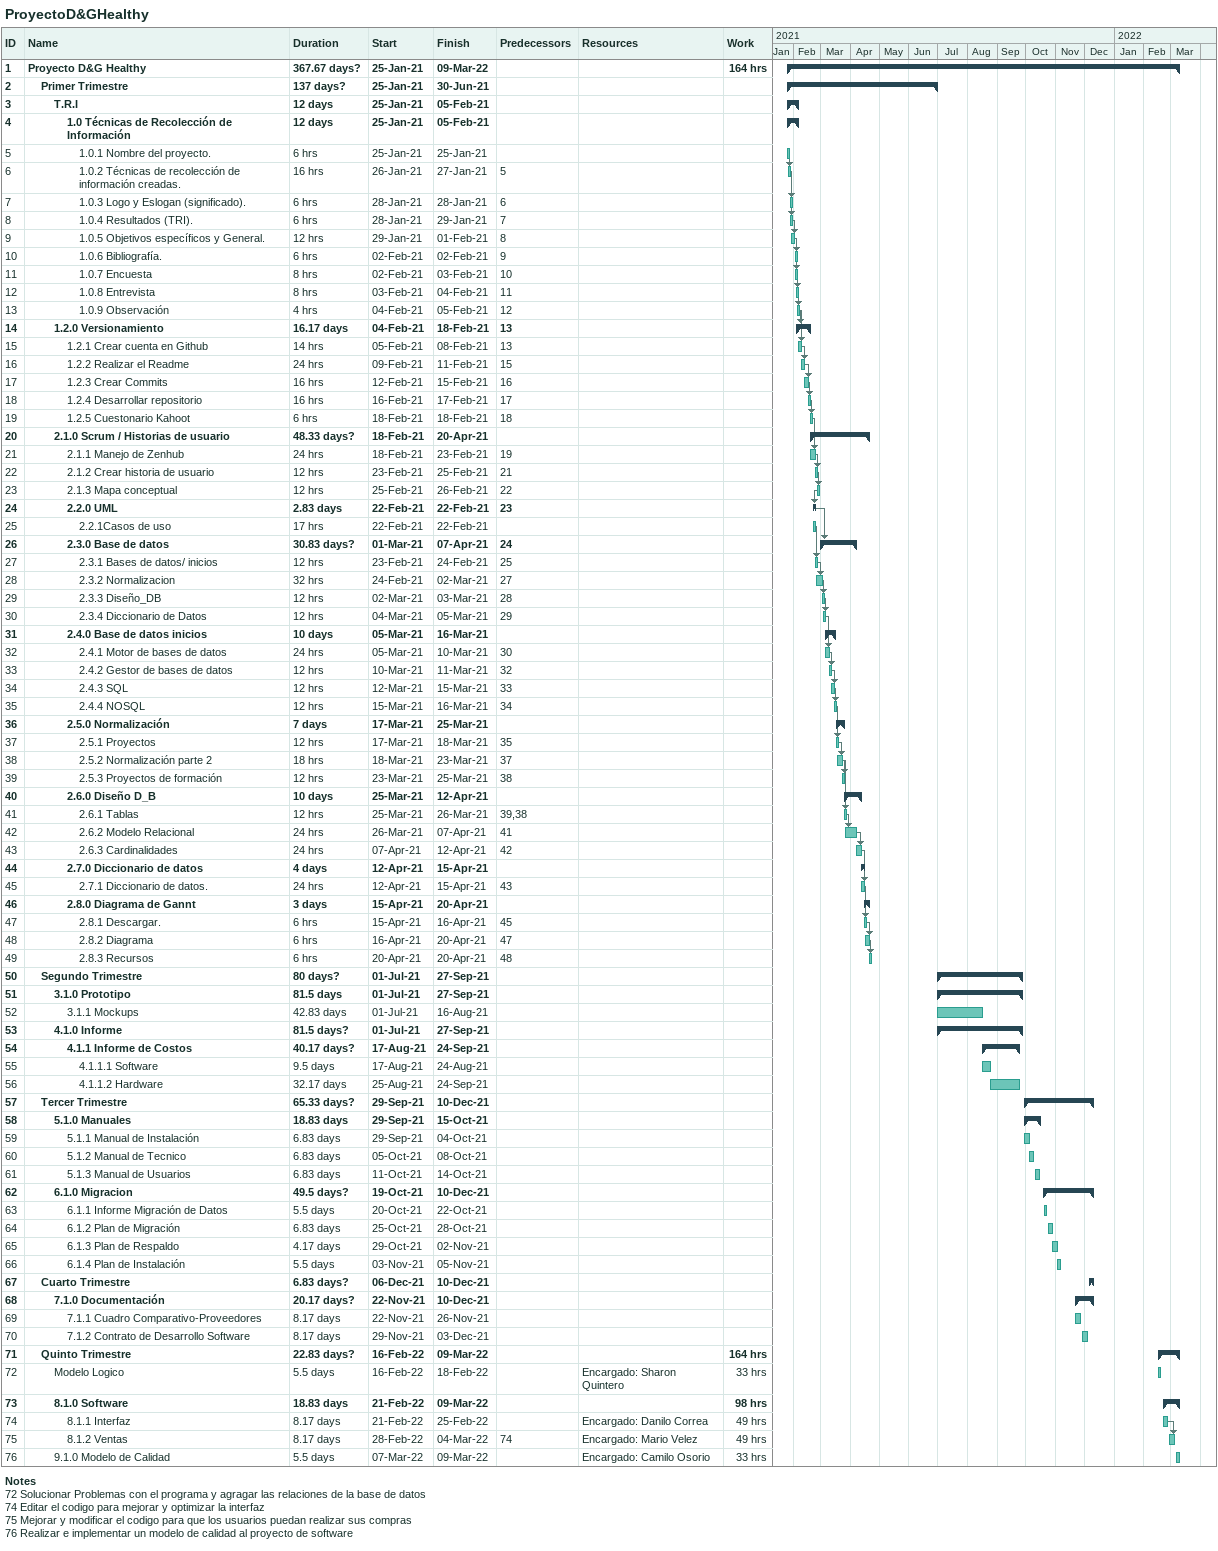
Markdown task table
ProyectoD&GHealthy

| ID | Level | Task | Duration | Start | Finish | Predecessors | Resources | Work (h) |
|---|---|---|---|---|---|---|---|---|
| 1 | 1 | **Proyecto D&G Healthy** | 367.67d? | 2021-01-25 | 2022-03-09 |  |  | 164 |
| 2 | 2 | **Primer Trimestre** | 137d? | 2021-01-25 | 2021-06-30 |  |  |  |
| 3 | 3 | **T.R.I** | 12d | 2021-01-25 | 2021-02-05 |  |  |  |
| 4 | 4 | **1.0 Técnicas de Recolección de Información** | 12d | 2021-01-25 | 2021-02-05 |  |  |  |
| 5 | 5 | 1.0.1 Nombre del proyecto. | 6h | 2021-01-25 | 2021-01-25 |  |  |  |
| 6 | 5 | 1.0.2 Técnicas de recolección de información creadas. | 16h | 2021-01-26 | 2021-01-27 | 5 |  |  |
| 7 | 5 | 1.0.3 Logo y Eslogan (significado). | 6h | 2021-01-28 | 2021-01-28 | 6 |  |  |
| 8 | 5 | 1.0.4 Resultados (TRI). | 6h | 2021-01-28 | 2021-01-29 | 7 |  |  |
| 9 | 5 | 1.0.5 Objetivos específicos y General. | 12h | 2021-01-29 | 2021-02-01 | 8 |  |  |
| 10 | 5 | 1.0.6 Bibliografía. | 6h | 2021-02-02 | 2021-02-02 | 9 |  |  |
| 11 | 5 | 1.0.7 Encuesta | 8h | 2021-02-02 | 2021-02-03 | 10 |  |  |
| 12 | 5 | 1.0.8 Entrevista | 8h | 2021-02-03 | 2021-02-04 | 11 |  |  |
| 13 | 5 | 1.0.9 Observación | 4h | 2021-02-04 | 2021-02-05 | 12 |  |  |
| 14 | 3 | **1.2.0 Versionamiento** | 16.17d | 2021-02-04 | 2021-02-18 | 13 |  |  |
| 15 | 4 | 1.2.1 Crear cuenta en Github | 14h | 2021-02-05 | 2021-02-08 | 13 |  |  |
| 16 | 4 | 1.2.2 Realizar el Readme | 24h | 2021-02-09 | 2021-02-11 | 15 |  |  |
| 17 | 4 | 1.2.3 Crear Commits | 16h | 2021-02-12 | 2021-02-15 | 16 |  |  |
| 18 | 4 | 1.2.4 Desarrollar repositorio | 16h | 2021-02-16 | 2021-02-17 | 17 |  |  |
| 19 | 4 | 1.2.5 Cuestonario Kahoot | 6h | 2021-02-18 | 2021-02-18 | 18 |  |  |
| 20 | 3 | **2.1.0 Scrum / Historias de usuario** | 48.33d? | 2021-02-18 | 2021-04-20 |  |  |  |
| 21 | 4 | 2.1.1 Manejo de Zenhub | 24h | 2021-02-18 | 2021-02-23 | 19 |  |  |
| 22 | 4 | 2.1.2 Crear historia de usuario | 12h | 2021-02-23 | 2021-02-25 | 21 |  |  |
| 23 | 4 | 2.1.3 Mapa conceptual | 12h | 2021-02-25 | 2021-02-26 | 22 |  |  |
| 24 | 4 | **2.2.0 UML** | 2.83d | 2021-02-22 | 2021-02-22 | 23 |  |  |
| 25 | 5 | 2.2.1Casos de uso | 17h | 2021-02-22 | 2021-02-22 |  |  |  |
| 26 | 4 | **2.3.0 Base de datos** | 30.83d? | 2021-03-01 | 2021-04-07 | 24 |  |  |
| 27 | 5 | 2.3.1 Bases de datos/ inicios | 12h | 2021-02-23 | 2021-02-24 | 25 |  |  |
| 28 | 5 | 2.3.2 Normalizacion | 32h | 2021-02-24 | 2021-03-02 | 27 |  |  |
| 29 | 5 | 2.3.3 Diseño_DB | 12h | 2021-03-02 | 2021-03-03 | 28 |  |  |
| 30 | 5 | 2.3.4 Diccionario de Datos | 12h | 2021-03-04 | 2021-03-05 | 29 |  |  |
| 31 | 4 | **2.4.0 Base de datos inicios** | 10d | 2021-03-05 | 2021-03-16 |  |  |  |
| 32 | 5 | 2.4.1 Motor de bases de datos | 24h | 2021-03-05 | 2021-03-10 | 30 |  |  |
| 33 | 5 | 2.4.2 Gestor de bases de datos | 12h | 2021-03-10 | 2021-03-11 | 32 |  |  |
| 34 | 5 | 2.4.3 SQL | 12h | 2021-03-12 | 2021-03-15 | 33 |  |  |
| 35 | 5 | 2.4.4 NOSQL | 12h | 2021-03-15 | 2021-03-16 | 34 |  |  |
| 36 | 4 | **2.5.0 Normalización** | 7d | 2021-03-17 | 2021-03-25 |  |  |  |
| 37 | 5 | 2.5.1 Proyectos | 12h | 2021-03-17 | 2021-03-18 | 35 |  |  |
| 38 | 5 | 2.5.2 Normalización parte 2 | 18h | 2021-03-18 | 2021-03-23 | 37 |  |  |
| 39 | 5 | 2.5.3 Proyectos de formación | 12h | 2021-03-23 | 2021-03-25 | 38 |  |  |
| 40 | 4 | **2.6.0 Diseño D_B** | 10d | 2021-03-25 | 2021-04-12 |  |  |  |
| 41 | 5 | 2.6.1 Tablas | 12h | 2021-03-25 | 2021-03-26 | 39, 38 |  |  |
| 42 | 5 | 2.6.2 Modelo Relacional | 24h | 2021-03-26 | 2021-04-07 | 41 |  |  |
| 43 | 5 | 2.6.3 Cardinalidades | 24h | 2021-04-07 | 2021-04-12 | 42 |  |  |
| 44 | 4 | **2.7.0 Diccionario de datos** | 4d | 2021-04-12 | 2021-04-15 |  |  |  |
| 45 | 5 | 2.7.1 Diccionario de datos. | 24h | 2021-04-12 | 2021-04-15 | 43 |  |  |
| 46 | 4 | **2.8.0 Diagrama de Gannt** | 3d | 2021-04-15 | 2021-04-20 |  |  |  |
| 47 | 5 | 2.8.1 Descargar. | 6h | 2021-04-15 | 2021-04-16 | 45 |  |  |
| 48 | 5 | 2.8.2 Diagrama | 6h | 2021-04-16 | 2021-04-20 | 47 |  |  |
| 49 | 5 | 2.8.3 Recursos | 6h | 2021-04-20 | 2021-04-20 | 48 |  |  |
| 50 | 2 | **Segundo Trimestre** | 80d? | 2021-07-01 | 2021-09-27 |  |  |  |
| 51 | 3 | **3.1.0 Prototipo** | 81.5d | 2021-07-01 | 2021-09-27 |  |  |  |
| 52 | 4 | 3.1.1 Mockups | 42.83d | 2021-07-01 | 2021-08-16 |  |  |  |
| 53 | 3 | **4.1.0 Informe** | 81.5d? | 2021-07-01 | 2021-09-27 |  |  |  |
| 54 | 4 | **4.1.1 Informe de Costos** | 40.17d? | 2021-08-17 | 2021-09-24 |  |  |  |
| 55 | 5 | 4.1.1.1 Software | 9.5d | 2021-08-17 | 2021-08-24 |  |  |  |
| 56 | 5 | 4.1.1.2 Hardware | 32.17d | 2021-08-25 | 2021-09-24 |  |  |  |
| 57 | 2 | **Tercer Trimestre** | 65.33d? | 2021-09-29 | 2021-12-10 |  |  |  |
| 58 | 3 | **5.1.0 Manuales** | 18.83d | 2021-09-29 | 2021-10-15 |  |  |  |
| 59 | 4 | 5.1.1 Manual de Instalación | 6.83d | 2021-09-29 | 2021-10-04 |  |  |  |
| 60 | 4 | 5.1.2 Manual de Tecnico | 6.83d | 2021-10-05 | 2021-10-08 |  |  |  |
| 61 | 4 | 5.1.3 Manual de Usuarios | 6.83d | 2021-10-11 | 2021-10-14 |  |  |  |
| 62 | 3 | **6.1.0 Migracion** | 49.5d? | 2021-10-19 | 2021-12-10 |  |  |  |
| 63 | 4 | 6.1.1 Informe Migración de Datos | 5.5d | 2021-10-20 | 2021-10-22 |  |  |  |
| 64 | 4 | 6.1.2 Plan de Migración | 6.83d | 2021-10-25 | 2021-10-28 |  |  |  |
| 65 | 4 | 6.1.3 Plan de Respaldo | 4.17d | 2021-10-29 | 2021-11-02 |  |  |  |
| 66 | 4 | 6.1.4 Plan de Instalación | 5.5d | 2021-11-03 | 2021-11-05 |  |  |  |
| 67 | 2 | **Cuarto Trimestre** | 6.83d? | 2021-12-06 | 2021-12-10 |  |  |  |
| 68 | 3 | **7.1.0 Documentación** | 20.17d? | 2021-11-22 | 2021-12-10 |  |  |  |
| 69 | 4 | 7.1.1 Cuadro Comparativo-Proveedores | 8.17d | 2021-11-22 | 2021-11-26 |  |  |  |
| 70 | 4 | 7.1.2 Contrato de Desarrollo Software | 8.17d | 2021-11-29 | 2021-12-03 |  |  |  |
| 71 | 2 | **Quinto Trimestre** | 22.83d? | 2022-02-16 | 2022-03-09 |  |  | 164 |
| 72 | 3 | Modelo Logico | 5.5d | 2022-02-16 | 2022-02-18 |  | Encargado: Sharon Quintero | 33 |
| 73 | 3 | **8.1.0 Software** | 18.83d | 2022-02-21 | 2022-03-09 |  |  | 98 |
| 74 | 4 | 8.1.1 Interfaz | 8.17d | 2022-02-21 | 2022-02-25 |  | Encargado: Danilo Correa | 49 |
| 75 | 4 | 8.1.2 Ventas | 8.17d | 2022-02-28 | 2022-03-04 | 74 | Encargado: Mario Velez | 49 |
| 76 | 3 | 9.1.0 Modelo de Calidad | 5.5d | 2022-03-07 | 2022-03-09 |  | Encargado: Camilo Osorio | 33 |

Notes
- 72: Solucionar Problemas con el programa y agragar las relaciones de la base de datos
- 74: Editar el codigo para mejorar y optimizar la interfaz
- 75: Mejorar y modificar el codigo para que los usuarios puedan realizar sus compras
- 76: Realizar e implementar un modelo de calidad al proyecto de software
